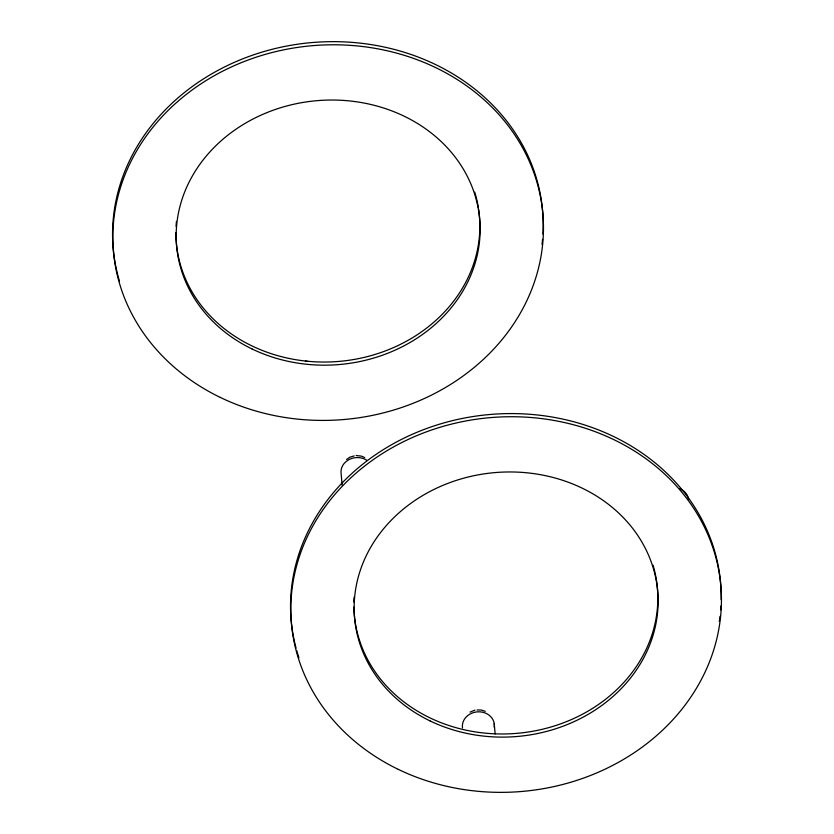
<?xml version="1.0" encoding="UTF-8"?>
<svg xmlns="http://www.w3.org/2000/svg" width="834" height="834" viewBox="0 0 834 834"><rect width="100%" height="100%" fill="white"/><g stroke="black" fill="none" stroke-linecap="round" stroke-linejoin="round"><path stroke-width="1.25" d="M346.59 459.44L349.873 457.178L354.179 455.927M470.053 712.08L474.963 710.109M477.048 709.963L481.426 710.047L485.252 711.35M356.118 455.52L361.351 456.115L364.771 457.585M494.228 723.61L495.146 733.941M342.159 485.273L341.127 473.66A16.013 13.938 -5.1 0 1 349.008 459.597A16.013 13.938 -5.1 0 1 366.752 460.243M653.064 565.254A152.142 132.418 -5.1 0 1 526.233 732.304A152.142 132.418 -5.1 0 1 353.877 607.006M353.887 602.054A152.142 132.418 -5.1 0 1 354.106 597.092M296.028 648.049A215.516 187.577 -5.1 0 1 483.105 415.176A215.516 187.577 -5.1 0 1 721.139 599.542M720.899 606.005A215.516 187.577 -5.1 0 1 720.628 609.894M719.982 616.357A215.516 187.577 -5.1 0 1 719.283 621.497M298.947 657.807A215.516 187.577 -5.1 0 1 296.716 650.551M462.505 727.905A16.013 13.938 -5.1 0 1 478.382 711.809A16.013 13.938 -5.1 0 1 494.228 727.248M679.856 488.828A16.013 13.938 -5.1 0 1 688.634 499.347M119.46 281.11A215.516 187.577 -5.1 0 1 305.88 43.16A215.516 187.577 -5.1 0 1 542.924 234.073M542.548 239.254A215.516 187.577 -5.1 0 1 542.017 244.425M478.58 209.053A152.142 132.418 -5.1 0 1 337.655 361.518A152.142 132.418 -5.1 0 1 175.88 232.592M176.057 226.4A152.142 132.418 -5.1 0 1 176.433 221.437M474.723 192.133A152.142 132.418 -5.1 0 1 478.393 207.833M305.359 361.091A19.474 16.951 -5.1 0 1 307.85 361.476M430 720.889A152.142 132.418 -5.1 0 0 658.12 601.408A152.142 132.418 -5.1 0 0 430.261 491.32A152.142 132.418 -5.1 0 0 430 720.889M398.277 769.365A215.516 187.577 -5.1 0 0 721.441 600.094A215.516 187.577 -5.1 0 0 398.662 444.157A215.516 187.577 -5.1 0 0 398.277 769.365M220.312 397.432A215.516 187.577 -5.1 0 0 543.466 228.162A215.516 187.577 -5.1 0 0 220.687 72.214A215.516 187.577 -5.1 0 0 220.312 397.432M252.024 348.956A152.142 132.418 -5.1 0 0 480.144 229.465A152.142 132.418 -5.1 0 0 252.295 119.387A152.142 132.418 -5.1 0 0 252.024 348.956"/></g></svg>
